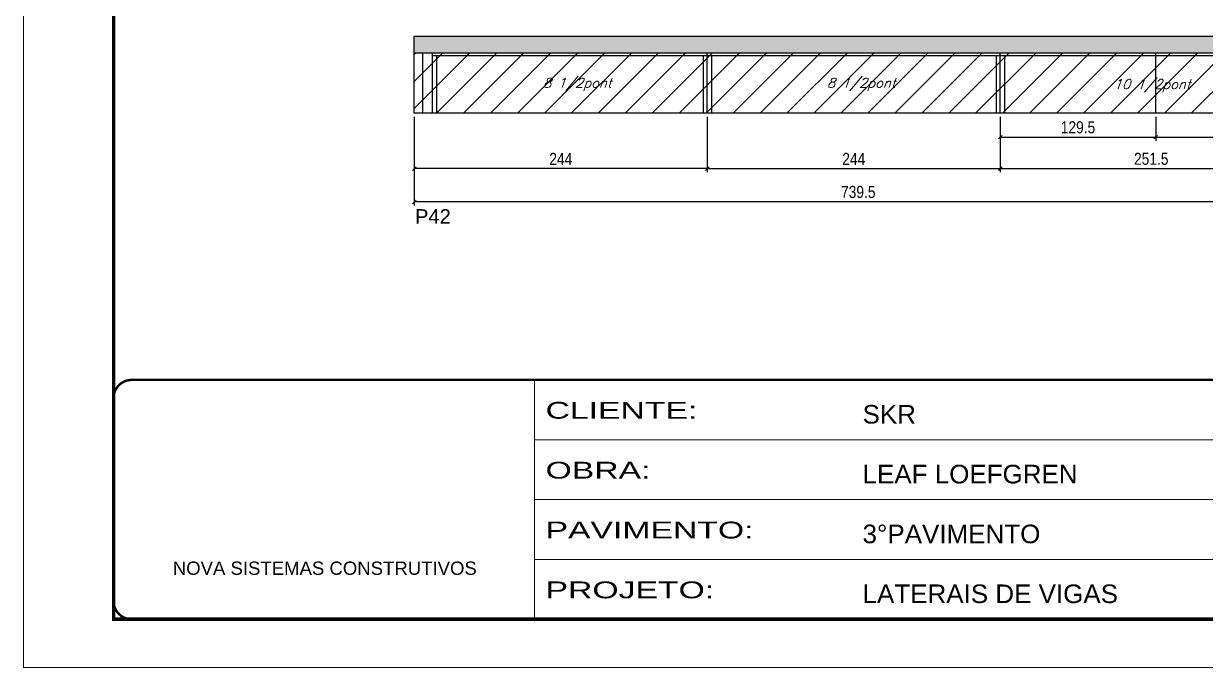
# Model space of a CAD drawing. Extents: x 3309 to 9563, y -2522 to 14608.
# Drawn here: x 6493 to 7477, y 11261 to 11796 of the extents above; entities that cross this region are included whole.
import ezdxf

# ---------------------------------------------------------------- set-up
doc = ezdxf.new("R2010")
doc.units = 0
doc.linetypes.add('CONTINUO', pattern=[0])
doc.linetypes.add('DASHED', pattern=[0.75, 0.5, -0.25])
for name, color, linetype in [('5', 5, 'Continuous'), ('COTA', 241, 'Continuous'), ('Painéis', 200, 'Continuous'), ('SARR_2.2x7', 40, 'Continuous'), ('SARR_3.5x7', 81, 'Continuous'), ('texto', 7, 'Continuous')]:
    doc.layers.add(name, color=color, linetype=linetype)
for name, color, linetype, lineweight in [('Folhas', 255, 'Continuous', 9), ('Hachura', 251, 'Continuous', 9), ('SARRAFO DE PRESSAO', 251, 'DASHED', 9)]:
    doc.layers.add(name, color=color, linetype=linetype, lineweight=lineweight)
doc.styles.add('ARIAL', font='arial.ttf')
doc.styles.add('COTA TECNICA', font='techl___.ttf', dxfattribs={"height": 10})
doc.styles.add('Romans', font='romans.shx')
doc.styles.get("Standard").update_dxf_attribs({"font": 'arial.ttf'})
doc.styles.add('Tecnologia', font='')
doc.styles.get('Tecnologia').set_extended_font_data('Forgotten Futurist')
doc.dimstyles.new('PAINEL', dxfattribs={"dimtxt": 10, "dimasz": 3, "dimexe": 3, "dimexo": 3, "dimgap": 3, "dimtad": 1, "dimdec": 1, "dimzin": 12, "dimdsep": 46, "dimtxsty": 'COTA TECNICA', "dimblk1": 'OBLIQUE', "dimblk2": 'OBLIQUE', "dimsah": 1, "dimcen": 0.9, "dimclrd": 4, "dimclre": 4, "dimclrt": 240, "dimadec": 1, "dimazin": 3, "dimtfac": 1, "dimtdec": 1, "dimtmove": 0, "dimatfit": 3, "dimfxl": 1, "dimtolj": 1, "dimtzin": 12, "dimarcsym": 0})

# ---------------------------------------------------------------- blocks, each defined once
blk = doc.blocks.new('9999999999')
at = {"color": 30, "linetype": 'CONTINUO'}
for p, q in [((98564.56, 34230.21), (98564.56, 34429.45)), ((98564.56, 34379.64), (99583.98, 34379.64)), ((98564.56, 34329.83), (99487.98, 34329.83)), ((98564.56, 34280.02), (99487.98, 34280.02))]:
    blk.add_line(p, q, dxfattribs=at)
at = {"color": 30, "linetype": 'CONTINUO', "const_width": 2}
blk.add_lwpolyline([(99583.98, 34230.21), (99583.98, 34414.45, 0.414214), (99568.98, 34429.45), (98228.98, 34429.45, 0.414214), (98213.98, 34414.45), (98213.98, 34245.21, 0.414214), (98228.98, 34230.21), (99583.98, 34230.21)], format="xyb", dxfattribs=at)
at = {"layer": 'Folhas'}
blk.add_lwpolyline([(98138.98, 34190.21), (99623.98, 34190.21), (99623.98, 35240.21), (98138.98, 35240.21)], close=True, dxfattribs=at)
at = {"layer": 'Folhas', "color": 30, "const_width": 3}
blk.add_lwpolyline([(98213.98, 34230.21), (99583.98, 34230.21), (99583.98, 35200.21), (98213.98, 35200.21)], close=True, dxfattribs=at)
at = {"color": 7, "linetype": 'Continuous', "ltscale": 5, "style": 'ARIAL'}
for s, height, p in [('SKR', 15.483, (98837.68, 34393.13)), ('LEAF LOEFGREN', 15.4829, (98837.68, 34343.32)), ('3°PAVIMENTO', 15.4829, (98837.68, 34293.51)), ('NOVA SISTEMAS CONSTRUTIVOS', 11.0592, (98263.19, 34267.21)), ('LATERAIS DE VIGAS', 15.4829, (98837.68, 34243.7))]:
    blk.add_text(s, height=height, dxfattribs=at).set_placement(p)
at = {"layer": 'Folhas', "color": 7, "style": 'Tecnologia', "width": 1.5}
for s, p in [('CLIENTE:', (98573.65, 34397.17)), ('OBRA:', (98573.65, 34347.31)), ('PAVIMENTO:', (98573.65, 34297.5)), ('PROJETO:', (98573.65, 34247.69))]:
    blk.add_text(s, height=14, dxfattribs=at).set_placement(p)
blk = doc.blocks.new('_Oblique')
at = {"color": 0, "linetype": 'ByBlock', "lineweight": -2}
blk.add_line((-0.5, -0.5), (0.5, 0.5), dxfattribs=at)
blk = doc.blocks.new('*D240')
at = {"layer": 'COTA', "color": 4, "linetype": 'ByBlock', "lineweight": -2, "transparency": 16777216}
for p, q in [((6818.23, 11718.98), (6818.23, 11672.8)), ((7062.23, 11718.98), (7062.23, 11672.8)), ((7062.23, 11675.8), (6818.23, 11675.8))]:
    blk.add_line(p, q, dxfattribs=at)
at = {"layer": 'Defpoints', "color": 0, "linetype": 'ByBlock', "transparency": 16777216}
for p in [(6818.23, 11721.98), (7062.23, 11721.98), (6818.23, 11675.8)]:
    blk.add_point(p, dxfattribs=at)
at = {"layer": 'COTA', "color": 4, "linetype": 'ByBlock', "lineweight": -2, "transparency": 16777216, "xscale": 3, "yscale": 3, "zscale": 3, "rotation": 180}
blk.add_blockref('_Oblique', (6818.23, 11675.8), dxfattribs=at)
at = {"layer": 'COTA', "color": 4, "linetype": 'ByBlock', "lineweight": -2, "transparency": 16777216, "xscale": 3, "yscale": 3, "zscale": 3}
blk.add_blockref('_Oblique', (7062.23, 11675.8), dxfattribs=at)
at = {"layer": 'COTA', "color": 240, "linetype": 'ByBlock', "transparency": 16777216, "insert": (6940.23, 11683.87), "char_height": 10, "attachment_point": 5, "style": 'COTA TECNICA'}
blk.add_mtext('\\A1;244', dxfattribs=at)
blk = doc.blocks.new('*D243')
at = {"layer": 'COTA', "color": 4, "linetype": 'ByBlock', "lineweight": -2, "transparency": 16777216}
for p, q in [((6818.23, 11718.98), (6818.23, 11645.09)), ((7557.73, 11718.98), (7557.73, 11645.09)), ((7557.73, 11648.09), (6818.23, 11648.09))]:
    blk.add_line(p, q, dxfattribs=at)
at = {"layer": 'Defpoints', "color": 0, "linetype": 'ByBlock', "transparency": 16777216}
for p in [(6818.23, 11721.98), (7557.73, 11721.98), (6818.23, 11648.09)]:
    blk.add_point(p, dxfattribs=at)
at = {"layer": 'COTA', "color": 4, "linetype": 'ByBlock', "lineweight": -2, "transparency": 16777216, "xscale": 3, "yscale": 3, "zscale": 3, "rotation": 180}
blk.add_blockref('_Oblique', (6818.23, 11648.09), dxfattribs=at)
at = {"layer": 'COTA', "color": 4, "linetype": 'ByBlock', "lineweight": -2, "transparency": 16777216, "xscale": 3, "yscale": 3, "zscale": 3}
blk.add_blockref('_Oblique', (7557.73, 11648.09), dxfattribs=at)
at = {"layer": 'COTA', "color": 240, "linetype": 'ByBlock', "transparency": 16777216, "insert": (7187.98, 11656.34), "char_height": 10, "attachment_point": 5, "style": 'COTA TECNICA'}
blk.add_mtext('\\A1;739.5', dxfattribs=at)
blk = doc.blocks.new('*D241')
at = {"layer": 'COTA', "color": 4, "lineweight": -2, "transparency": 16777216}
for p, q in [((7062.23, 11718.98), (7062.23, 11672.8)), ((7306.23, 11718.98), (7306.23, 11672.8)), ((7062.23, 11675.8), (7306.23, 11675.8))]:
    blk.add_line(p, q, dxfattribs=at)
at = {"layer": 'Defpoints', "color": 0, "transparency": 16777216}
for p in [(7062.23, 11721.98, 0), (7306.23, 11721.98, 0), (7306.23, 11675.8)]:
    blk.add_point(p, dxfattribs=at)
at = {"layer": 'COTA', "color": 4, "lineweight": -2, "transparency": 16777216, "xscale": 3, "yscale": 3, "zscale": 3, "rotation": 180}
blk.add_blockref('_Oblique', (7062.23, 11675.8), dxfattribs=at)
at = {"layer": 'COTA', "color": 4, "lineweight": -2, "transparency": 16777216, "xscale": 3, "yscale": 3, "zscale": 3}
blk.add_blockref('_Oblique', (7306.23, 11675.8), dxfattribs=at)
at = {"layer": 'COTA', "color": 240, "transparency": 16777216, "insert": (7184.23, 11683.87), "char_height": 10, "attachment_point": 5, "style": 'COTA TECNICA'}
blk.add_mtext('\\A1;244', dxfattribs=at)
blk = doc.blocks.new('*D244')
at = {"layer": 'COTA', "color": 4, "lineweight": -2, "transparency": 16777216}
for p, q in [((7306.23, 11718.98), (7306.23, 11672.8)), ((7557.73, 11718.98), (7557.73, 11672.8)), ((7306.23, 11675.8), (7557.73, 11675.8))]:
    blk.add_line(p, q, dxfattribs=at)
at = {"layer": 'Defpoints', "color": 0, "transparency": 16777216}
for p in [(7306.23, 11721.98, 0), (7557.73, 11721.98, 0), (7557.73, 11675.8)]:
    blk.add_point(p, dxfattribs=at)
at = {"layer": 'COTA', "color": 4, "lineweight": -2, "transparency": 16777216, "xscale": 3, "yscale": 3, "zscale": 3, "rotation": 180}
blk.add_blockref('_Oblique', (7306.23, 11675.8), dxfattribs=at)
at = {"layer": 'COTA', "color": 4, "lineweight": -2, "transparency": 16777216, "xscale": 3, "yscale": 3, "zscale": 3}
blk.add_blockref('_Oblique', (7557.73, 11675.8), dxfattribs=at)
at = {"layer": 'COTA', "color": 240, "transparency": 16777216, "insert": (7431.98, 11683.91), "char_height": 10, "attachment_point": 5, "style": 'COTA TECNICA'}
blk.add_mtext('\\A1;251.5', dxfattribs=at)
blk = doc.blocks.new('*D247')
at = {"layer": 'COTA', "color": 4, "lineweight": -2, "transparency": 16777216}
for p, q in [((7306.23, 11718.98), (7306.23, 11699)), ((7435.73, 11718.98), (7435.73, 11699)), ((7306.23, 11702), (7435.73, 11702))]:
    blk.add_line(p, q, dxfattribs=at)
at = {"layer": 'Defpoints', "color": 0, "transparency": 16777216}
for p in [(7306.23, 11721.98, 0), (7435.73, 11721.98, 0), (7435.73, 11702)]:
    blk.add_point(p, dxfattribs=at)
at = {"layer": 'COTA', "color": 4, "lineweight": -2, "transparency": 16777216, "xscale": 3, "yscale": 3, "zscale": 3, "rotation": 180}
blk.add_blockref('_Oblique', (7306.23, 11702), dxfattribs=at)
at = {"layer": 'COTA', "color": 4, "lineweight": -2, "transparency": 16777216, "xscale": 3, "yscale": 3, "zscale": 3}
blk.add_blockref('_Oblique', (7435.73, 11702), dxfattribs=at)
at = {"layer": 'COTA', "color": 240, "transparency": 16777216, "insert": (7370.98, 11710.14), "char_height": 10, "attachment_point": 5, "style": 'COTA TECNICA'}
blk.add_mtext('\\A1;129.5', dxfattribs=at)
blk = doc.blocks.new('*D248')
at = {"layer": 'COTA', "color": 4, "lineweight": -2, "transparency": 16777216}
for p, q in [((7435.73, 11718.98), (7435.73, 11699)), ((7557.73, 11718.98), (7557.73, 11699)), ((7435.73, 11702), (7557.73, 11702))]:
    blk.add_line(p, q, dxfattribs=at)
at = {"layer": 'Defpoints', "color": 0, "transparency": 16777216}
for p in [(7435.73, 11721.98, 0), (7557.73, 11721.98, 0), (7557.73, 11702)]:
    blk.add_point(p, dxfattribs=at)
at = {"layer": 'COTA', "color": 4, "lineweight": -2, "transparency": 16777216, "xscale": 3, "yscale": 3, "zscale": 3, "rotation": 180}
blk.add_blockref('_Oblique', (7435.73, 11702), dxfattribs=at)
at = {"layer": 'COTA', "color": 4, "lineweight": -2, "transparency": 16777216, "xscale": 3, "yscale": 3, "zscale": 3}
blk.add_blockref('_Oblique', (7557.73, 11702), dxfattribs=at)
at = {"layer": 'COTA', "color": 240, "transparency": 16777216, "insert": (7496.73, 11710.06), "char_height": 10, "attachment_point": 5, "style": 'COTA TECNICA'}
blk.add_mtext('\\A1;122', dxfattribs=at)

msp = doc.modelspace()

# ---------------------------------------------------------------- hatches: boundary and pattern name
at = {"layer": 'COTA'}
h = msp.add_hatch(dxfattribs=at)
h.set_pattern_fill('AR-CONC', color=256, scale=0.03)
h.set_pattern_definition([(50, (-108.508, -1487.0236), (5.4655401, -0.4781726), [0.5715, -6.2865]), (355, (-108.508, -1487.0236), (-1.0573026, 5.7317054), [0.4572, -5.0292175]), (100.451445, (-108.0524, -1487.0635), (4.4082374, 5.2535326), [0.4857003, -5.3427073]), (46.1842, (-108.508, -1485.4996), (8.1323712, -1.2612698), [0.85725, -9.42975]), (96.63556, (-107.83, -1485.605), (7.122124, 7.4227837), [0.7285507, -8.0140682]), (351.18415, (-108.508, -1485.5), (7.122124, 7.4227837), [0.685799, -7.543792]), (21, (-107.746, -1485.8806), (4.5484317, -3.067956), [0.5715, -6.2865]), (326, (-107.746, -1485.8806), (1.8540609, 5.525639), [0.4572, -5.0292]), (71.451445, (-107.367, -1486.1363), (6.4024926, 2.457683), [0.4857003, -5.3426981]), (37.5, (-108.5078, -1487.0236), (0.0926581, 2.53665117), [0, -4.96824, 0, -5.1054, 0, -5.04825]), (7.5, (-108.5078, -1487.0236), (2.00458988, 3.00541724), [0, -2.91084, 0, -4.85394, 0, -1.92405]), (327.5, (-110.207, -1487.0236), (4.06771786, -0.17186232), [0, -1.905, 0, -5.9436, 0, -7.8867]), (317.5, (-110.969, -1487.0236), (4.44387544, 0.7627947), [0, -2.4765, 0, -3.94716, 0, -5.6007])])
h.paths.add_polyline_path([(6818.23, 11785.98), (6818.23, 11771.98), (7557.73, 11771.98), (7557.73, 11785.98)])
at = {"layer": 'Hachura'}
h = msp.add_hatch(dxfattribs=at)
h.set_pattern_fill('ANSI31', color=256, scale=5)
h.set_pattern_definition([(45, (-1585, 0), (-11.22532, 11.22532), [])])
h.paths.add_polyline_path([(7062.23, 11771.98), (6818.23, 11771.98), (6818.23, 11721.98), (7062.23, 11721.98)])
h.paths.add_polyline_path([(7306.23, 11771.98), (7062.23, 11771.98), (7062.23, 11721.98), (7306.23, 11721.98)])
h.paths.add_polyline_path([(7435.73, 11771.98), (7306.23, 11771.98), (7306.23, 11721.98), (7435.73, 11721.98)])
h.paths.add_polyline_path([(7557.73, 11771.98), (7435.73, 11771.98), (7435.73, 11721.98), (7557.73, 11721.98)])

# ---------------------------------------------------------------- linework, layer by layer
at = {"layer": 'COTA'}
for p, q in [((6818.23, 11771.98, 0), (6818.23, 11785.98, 0)), ((6818.23, 11785.98, 0), (7557.73, 11785.98, 0))]:
    msp.add_line(p, q, dxfattribs=at)
at = {"layer": 'Painéis', "linetype": 'ByBlock'}
for p, q in [((7557.73, 11771.98, 0), (6818.23, 11771.98, 0)), ((6818.23, 11721.98, 0), (6818.23, 11771.98, 0)), ((7062.23, 11721.98, 0), (7062.23, 11771.98, 0)), ((7306.23, 11721.98, 0), (7306.23, 11771.98, 0)), ((7435.73, 11721.98, 0), (7435.73, 11771.98, 0)), ((7557.73, 11721.98, 0), (6818.23, 11721.98, 0))]:
    msp.add_line(p, q, dxfattribs=at)
at = {"layer": 'SARR_2.2x7', "linetype": 'Continuous'}
for p, q in [((6825.23, 11721.98, 0), (6825.23, 11771.98, 0)), ((7062.23, 11769.78, 0), (6833.23, 11769.78, 0)), ((7306.23, 11769.78, 0), (7062.23, 11769.78, 0)), ((7542.73, 11769.78, 0), (7306.23, 11769.78, 0))]:
    msp.add_line(p, q, dxfattribs=at)
at = {"layer": 'SARR_3.5x7'}
for p, q in [((6833.23, 11771.98, 0), (6833.23, 11721.98, 0)), ((6836.73, 11769.78, 0), (6836.73, 11721.98, 0)), ((7058.73, 11769.78, 0), (7058.73, 11721.98, 0)), ((7065.73, 11769.78, 0), (7065.73, 11721.98, 0)), ((7302.73, 11769.78, 0), (7302.73, 11721.98, 0)), ((7309.73, 11769.78, 0), (7309.73, 11721.98, 0))]:
    msp.add_line(p, q, dxfattribs=at)

# ---------------------------------------------------------------- block references
at = {"layer": 'SARRAFO DE PRESSAO', "color": 6, "linetype": 'ByBlock'}
msp.add_blockref('9999999999', (-91646.11, -22929.5), dxfattribs=at)

# ---------------------------------------------------------------- texts
at = {"layer": '5', "linetype": 'Continuous'}
msp.add_text('P42', height=12, rotation=0.00004, dxfattribs=at).set_placement((6818.83, 11630.08, 0))
at = {"layer": 'texto', "color": 2, "char_height": 8, "attachment_point": 5, "style": 'Romans'}
for s, insert in [('{\\Q19;\\C256;8 1/2pont}', (6953.98, 11745.88, 0)), ('{\\Q19;\\C256;8 1/2pont}', (7190.48, 11745.88, 0)), ('{\\Q19;\\C256;10 1/2pont}', (7432.73, 11744.88, 0))]:
    msp.add_mtext(s, dxfattribs=dict(at, insert=insert))

# ---------------------------------------------------------------- dimensions: what is measured, and where the dimension line sits
at = {"layer": 'COTA', "linetype": 'ByBlock'}
dim = msp.add_linear_dim(base=(6818.23, 11675.8, 0), p1=(7062.23, 11721.98, 0), p2=(6818.23, 11721.98, 0), angle=180, dimstyle='PAINEL', override={"dimtmove": 1}, dxfattribs=at)
dim.commit()
dim.dimension.update_dxf_attribs({"geometry": '*D240', "text_midpoint": (6940.23, 11683.87, 0)})
dim = msp.add_linear_dim(base=(6818.23, 11648.09, 0), p1=(7557.73, 11721.98, 0), p2=(6818.23, 11721.98, 0), angle=180, dimstyle='PAINEL', dxfattribs=at)
dim.commit()
dim.dimension.update_dxf_attribs({"geometry": '*D243', "text_midpoint": (7187.98, 11656.34, 0)})
at = {"layer": 'COTA'}
for base, p1, p2, picture, middle in [((7306.23, 11675.8), (7062.23, 11721.98, 0), (7306.23, 11721.98, 0), '*D241', (7184.23, 11683.87)), ((7557.73, 11675.8), (7306.23, 11721.98, 0), (7557.73, 11721.98, 0), '*D244', (7431.98, 11683.91)), ((7435.73, 11702), (7306.23, 11721.98, 0), (7435.73, 11721.98, 0), '*D247', (7370.98, 11710.14))]:
    dim = msp.add_linear_dim(base=base, p1=p1, p2=p2, dimstyle='PAINEL', dxfattribs=at)
    dim.commit()
    dim.dimension.update_dxf_attribs({"geometry": picture, "text_midpoint": middle})
dim = msp.add_linear_dim(base=(7557.73, 11702), p1=(7435.73, 11721.98, 0), p2=(7557.73, 11721.98, 0), dimstyle='PAINEL', override={"dimtmove": 1}, dxfattribs=at)
dim.commit()
dim.dimension.update_dxf_attribs({"geometry": '*D248', "text_midpoint": (7496.73, 11710.06)})

doc.saveas('drawing.dxf')
